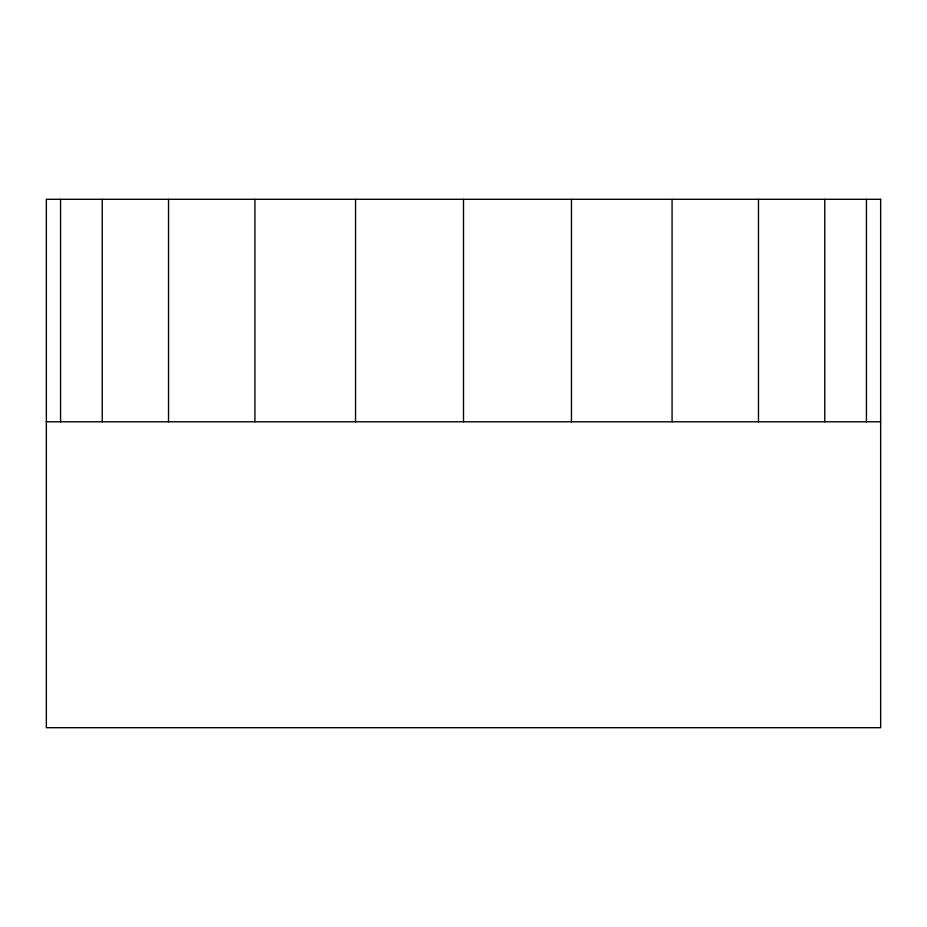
<?xml version="1.0" encoding="UTF-8"?>
<svg xmlns="http://www.w3.org/2000/svg" width="927" height="927" viewBox="0 0 927 927"><rect width="100%" height="100%" fill="white"/><g stroke="black" fill="none" stroke-linecap="round" stroke-linejoin="round"><path stroke-width="1.39" d="M46.35 421.785L880.65 421.785M866.432 199.305L866.432 421.785M824.763 199.305L824.763 421.785M758.471 199.305L758.471 421.785M672.075 199.305L672.075 421.785M571.461 199.305L571.461 421.785M463.5 199.305L463.5 421.785M355.539 199.305L355.539 421.785M254.925 199.305L254.925 421.785M168.529 199.305L168.529 421.785M102.237 199.305L102.237 421.785M60.568 199.305L60.568 421.785M880.65 199.305L46.35 199.305L46.35 727.695L880.65 727.695L880.65 199.305"/></g></svg>
